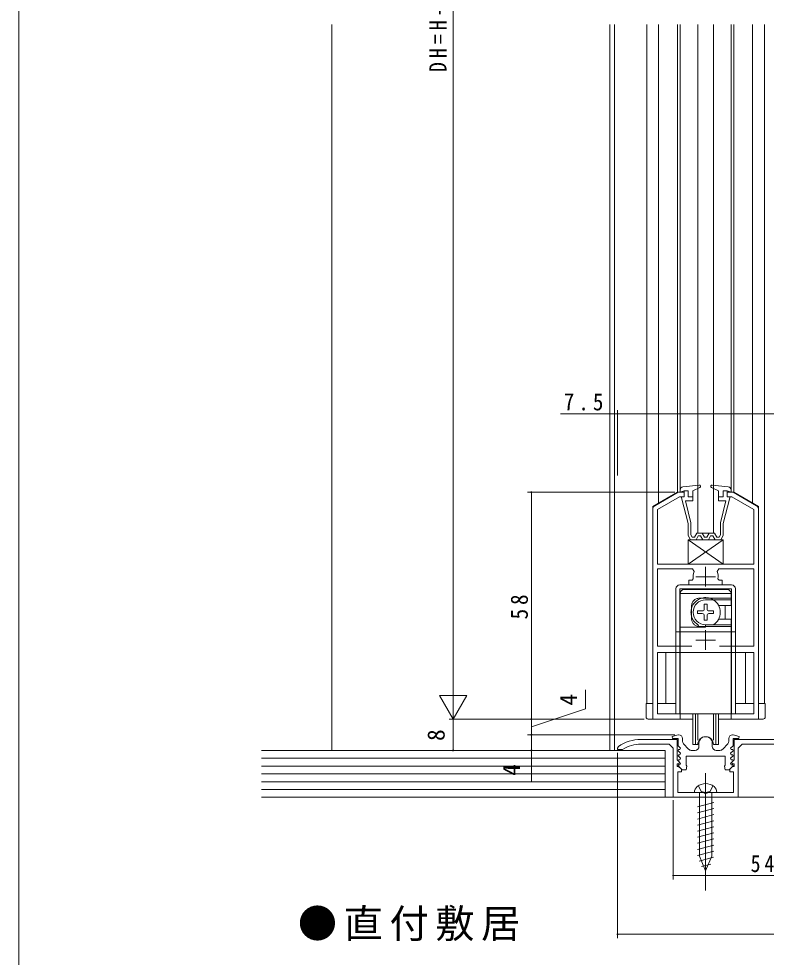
# Model space of a CAD drawing. Units: millimetres, scale not verified. Extents: x -497 to 493, y -796 to 797.
# Drawn here: x -497 to -306.1, y -624.4 to -384.6 of the extents above; entities that cross this region are included whole.
import ezdxf
from ezdxf.enums import TextEntityAlignment as Align

# ---------------------------------------------------------------- set-up
doc = ezdxf.new("R2010")
doc.units = ezdxf.units.MM
doc.header["$LTSCALE"] = 4
doc.linetypes.add('USER1', pattern=[13, 10, -1, 1, -1])
doc.linetypes.add('USER3', pattern=[4, 3, -1])
doc.layers.add('0-1_USER1', color=7, linetype='Continuous')
for name, color, linetype, lineweight in [('0-2_YKK_ZWAK', 7, 'Continuous', 18), ('0-3_YKK_D', 6, 'Continuous', 18), ('0-4_YKK_11', 7, 'Continuous', 18), ('0-5_YKK_12', 2, 'Continuous', 18), ('0-7_YSS_K', 3, 'Continuous', 18), ('0-8_YKK_13', 4, 'Continuous', 18)]:
    doc.layers.add(name, color=color, linetype=linetype, lineweight=lineweight)
doc.styles.add('ＭＳ ゴシック', font='')
doc.styles.get('ＭＳ ゴシック').set_extended_font_data('MS Gothic')

msp = doc.modelspace()

# ---------------------------------------------------------------- linework, layer by layer
at = {"layer": '0-2_YKK_ZWAK'}
msp.add_line((-497, -796.5), (-497, 763.5), dxfattribs=at)
at = {"layer": '0-3_YKK_D'}
for p, q in [((-386.1, -213.562), (-386.1, -556.562)), ((-344.1, -485.562), (-358.667, -485.562)), ((-344.1, -501.316), (-344.1, -484.562)), ((-336.6, -485.562), (-344.1, -485.562)), ((-336.6, -501.316), (-336.6, -484.562)), ((-336.6, -501.316), (-336.6, -484.562)), ((-268.6, -485.562), (-336.6, -485.562)), ((-329.466, -505.562), (-367.1, -505.562)), ((-366.1, -505.562), (-366.1, -563.562)), ((-386.1, -563.562), (-386.1, -551.438)), ((-352.297, -560.944), (-352.297, -556.078)), ((-382.6, -557.5), (-389.6, -557.5)), ((-386.1, -563.562), (-389.6, -557.5)), ((-386.1, -563.562), (-382.6, -557.5)), ((-366.1, -565.562), (-352.297, -560.944)), ((-349.1, -563.562), (-387.1, -563.562)), ((-349.1, -563.562), (-387.1, -563.562)), ((-386.1, -563.562), (-386.1, -571.562)), ((-337.3, -563.562), (-367.1, -563.562)), ((-349.1, -563.562), (-367.1, -563.562)), ((-366.1, -563.562), (-366.1, -567.562)), ((-329.5, -567.562), (-367.1, -567.562)), ((-329.5, -567.562), (-367.1, -567.562)), ((-366.1, -567.562), (-366.1, -571.562)), ((-349.1, -571.562), (-387.1, -571.562)), ((-349.1, -571.562), (-367.1, -571.562)), ((-366.1, -571.562), (-366.1, -579.662)), ((-344.1, -572.162), (-344.1, -619.562)), ((-329.9, -584.262), (-329.9, -604.562)), ((-329.9, -603.562), (-275.3, -603.562)), ((-344.1, -618.562), (-261.1, -618.562))]:
    msp.add_line(p, q, dxfattribs=at)
for centre, start, end in [((-344.1, -485.562), 0, 180), ((-344.1, -485.562), 180, 0), ((-336.6, -485.562), 0, 180), ((-336.6, -485.562), 0, 180), ((-336.6, -485.562), 180, 0), ((-336.6, -485.562), 180, 0), ((-366.1, -505.562), 90, 270), ((-366.1, -505.562), 270, 90), ((-366.1, -563.562), 90, 270), ((-366.1, -563.562), 90, 270), ((-366.1, -563.562), 270, 90), ((-366.1, -563.562), 270, 90), ((-366.1, -567.562), 90, 270), ((-366.1, -567.562), 90, 270), ((-366.1, -567.562), 270, 90), ((-366.1, -567.562), 270, 90), ((-386.1, -571.562), 90, 270), ((-386.1, -571.562), 270, 90), ((-366.1, -571.562), 90, 270), ((-366.1, -571.562), 270, 90), ((-329.9, -603.562), 0, 180), ((-329.9, -603.562), 180, 0), ((-344.1, -618.562), 0, 180), ((-344.1, -618.562), 180, 0)]:
    msp.add_arc(centre, 0.106, start, end, dxfattribs=at)
at = {"layer": '0-4_YKK_11', "lineweight": 9}
for p, q in [((-328.6, -505.562), (-334.6, -509.026)), ((-327.1, -505.562), (-328.6, -505.562)), ((-327.1, -506.762), (-327.1, -505.562)), ((-316.1, -505.562), (-316.1, -506.762)), ((-314.6, -505.562), (-316.1, -505.562)), ((-308.6, -509.026), (-314.6, -505.562)), ((-333.9, -510.008), (-328.278, -506.762)), ((-328.278, -506.762), (-327.1, -506.762)), ((-316.1, -506.762), (-314.922, -506.762)), ((-314.922, -506.762), (-309.3, -510.008)), ((-335.1, -509.892), (-335.1, -563.562)), ((-333.9, -523.962), (-333.9, -510.008)), ((-309.3, -510.008), (-309.3, -523.962)), ((-308.1, -563.562), (-308.1, -509.892)), ((-309.3, -523.962), (-333.9, -523.962)), ((-333.9, -525.162), (-324.982, -525.162)), ((-333.9, -544.962), (-333.9, -525.162)), ((-324.982, -525.162), (-324.525, -525.865)), ((-318.675, -525.865), (-318.218, -525.162)), ((-318.218, -525.162), (-309.3, -525.162)), ((-309.3, -525.162), (-309.3, -544.962)), ((-324.753, -527.711), (-325.048, -528.062)), ((-318.152, -528.062), (-318.447, -527.711)), ((-325.85, -528.062), (-325.85, -529.262)), ((-325.048, -528.062), (-325.85, -528.062)), ((-325.85, -529.262), (-323.15, -529.262)), ((-320.05, -529.262), (-317.35, -529.262)), ((-317.35, -528.062), (-318.152, -528.062)), ((-317.35, -529.262), (-317.35, -528.062)), ((-325.133, -544.962), (-333.9, -544.962)), ((-325.133, -544.962), (-333.9, -544.962)), ((-333.9, -546.562), (-309.3, -546.562)), ((-333.9, -562.262), (-333.9, -546.562)), ((-309.3, -544.962), (-318.067, -544.962)), ((-309.3, -546.562), (-309.3, -562.262)), ((-335.1, -563.562), (-328.1, -563.562)), ((-328.1, -562.262), (-333.9, -562.262)), ((-328.1, -563.562), (-328.1, -562.262)), ((-315.1, -562.262), (-315.1, -563.562)), ((-309.3, -562.262), (-315.1, -562.262)), ((-315.1, -563.562), (-308.1, -563.562)), ((-330.133, -568.054), (-328.6, -567.562)), ((-330.053, -568.562), (-330.133, -568.054)), ((-328.6, -567.562), (-328.5, -567.562)), ((-314.7, -567.562), (-314.6, -567.562)), ((-314.6, -567.562), (-313.067, -568.054)), ((-313.067, -568.054), (-313.147, -568.562)), ((-343.889, -570.609), (-344.1, -571.016)), ((-328.9, -568.762), (-338.1, -568.762)), ((-338.1, -569.962), (-330.9, -569.962)), ((-330.9, -569.962), (-329.9, -570.962)), ((-328.6, -568.562), (-330.053, -568.562)), ((-328.9, -573.962), (-328.9, -568.762)), ((-328.6, -570.363), (-328.6, -568.562)), ((-327.989, -570.974), (-328.6, -570.363)), ((-327.5, -568.562), (-327.5, -569.178)), ((-327.243, -569.847), (-325.998, -571.231)), ((-323.3, -570.562), (-323.3, -569.762)), ((-319.9, -569.762), (-319.9, -570.562)), ((-317.202, -571.231), (-315.957, -569.847)), ((-315.7, -569.178), (-315.7, -568.562)), ((-314.6, -570.363), (-315.211, -570.974)), ((-314.6, -568.562), (-314.6, -570.363)), ((-313.147, -568.562), (-314.6, -568.562)), ((-314.3, -568.762), (-314.3, -573.962)), ((-290.9, -568.762), (-314.3, -568.762)), ((-313.3, -570.962), (-312.3, -569.962)), ((-312.3, -569.962), (-292.9, -569.962)), ((-344.1, -571.016), (-344.1, -571.362)), ((-344.1, -571.362), (-342.95, -571.362)), ((-342.95, -571.362), (-342.79, -571.316)), ((-329.9, -570.962), (-329.9, -583.562)), ((-328.626, -571.637), (-328.512, -571.362)), ((-327.989, -572.274), (-328.626, -571.637)), ((-328.626, -572.937), (-328.512, -572.662)), ((-327.989, -573.574), (-328.626, -572.937)), ((-328.512, -571.362), (-328.149, -571.362)), ((-328.512, -572.662), (-328.149, -572.662)), ((-328.149, -571.362), (-327.989, -570.974)), ((-328.149, -572.662), (-327.989, -572.274)), ((-326.6, -573.062), (-326.6, -575.321)), ((-316.6, -573.062), (-326.6, -573.062)), ((-325.255, -571.562), (-324.3, -571.562)), ((-318.9, -571.562), (-317.945, -571.562)), ((-316.6, -575.321), (-316.6, -573.062)), ((-315.211, -570.974), (-315.051, -571.362)), ((-314.574, -571.637), (-315.211, -572.274)), ((-315.211, -572.274), (-315.051, -572.662)), ((-314.574, -572.937), (-315.211, -573.574)), ((-315.051, -571.362), (-314.688, -571.362)), ((-315.051, -572.662), (-314.688, -572.662)), ((-314.688, -571.362), (-314.574, -571.637)), ((-314.688, -572.662), (-314.574, -572.937)), ((-313.3, -583.562), (-313.3, -570.962)), ((-328.266, -574.596), (-328.9, -573.962)), ((-328.9, -574.962), (-328.417, -574.962)), ((-328.9, -575.662), (-328.9, -574.962)), ((-328.5, -575.662), (-328.9, -575.662)), ((-328.626, -574.237), (-328.512, -573.962)), ((-327.989, -574.874), (-328.626, -574.237)), ((-328.626, -575.536), (-328.512, -575.262)), ((-327.6, -576.562), (-328.626, -575.536)), ((-328.512, -573.962), (-328.149, -573.962)), ((-328.512, -575.262), (-328.149, -575.262)), ((-327.8, -576.362), (-328.5, -575.662)), ((-328.417, -574.962), (-328.266, -574.596)), ((-328.149, -573.962), (-327.989, -573.574)), ((-328.149, -575.262), (-327.989, -574.874)), ((-326.6, -575.321), (-326.412, -575.599)), ((-326.412, -575.599), (-326.6, -576.562)), ((-316.787, -575.599), (-316.6, -575.321)), ((-316.6, -576.562), (-316.787, -575.599)), ((-314.574, -575.536), (-315.6, -576.562)), ((-314.7, -575.662), (-315.4, -576.362)), ((-315.211, -573.574), (-315.051, -573.962)), ((-314.574, -574.237), (-315.211, -574.874)), ((-315.211, -574.874), (-315.051, -575.262)), ((-315.051, -573.962), (-314.688, -573.962)), ((-315.051, -575.262), (-314.688, -575.262)), ((-314.3, -573.962), (-314.934, -574.596)), ((-314.934, -574.596), (-314.783, -574.962)), ((-314.783, -574.962), (-314.3, -574.962)), ((-314.3, -575.662), (-314.7, -575.662)), ((-314.688, -573.962), (-314.574, -574.237)), ((-314.688, -575.262), (-314.574, -575.536)), ((-314.3, -574.962), (-314.3, -575.662)), ((-328.7, -577.062), (-327.8, -577.062)), ((-328.7, -582.362), (-328.7, -577.062)), ((-327.8, -577.062), (-327.8, -576.362)), ((-326.6, -576.562), (-327.6, -576.562)), ((-315.6, -576.562), (-316.6, -576.562)), ((-315.4, -576.362), (-315.4, -577.062)), ((-315.4, -577.062), (-314.5, -577.062)), ((-314.5, -577.062), (-314.5, -582.362)), ((-322.058, -582.362), (-328.7, -582.362)), ((-321.875, -582.482), (-322.058, -582.362)), ((-321.325, -582.482), (-321.875, -582.482)), ((-321.142, -582.362), (-321.325, -582.482)), ((-314.5, -582.362), (-321.142, -582.362)), ((-329.9, -583.562), (-313.3, -583.562))]:
    msp.add_line(p, q, dxfattribs=at)
at = {"layer": '0-4_YKK_11', "color": 2}
for p, q in [((-321.6, -524.662), (-321.6, -529.662)), ((-324.1, -527.162), (-319.1, -527.162)), ((-321.6, -540.862), (-321.6, -545.862)), ((-324.1, -543.362), (-319.1, -543.362))]:
    msp.add_line(p, q, dxfattribs=at)
at = {"layer": '0-4_YKK_11', "lineweight": 9}
for centre, radius, start, end in [((-334.1, -509.892), 1, 119.99998, 180), ((-309.1, -509.892), 1, 360, 60.00002), ((-321.6, -527.162), 3.2, 156.08344, 189.87099), ((-321.6, -527.162), 3.2, 350.12904, 23.91659), ((-328.5, -568.562), 1, 0.00001, 89.99999), ((-321.6, -569.762), 1.7, 359.99999, 180.00001), ((-314.7, -568.562), 1, 90.00001, 179.99999), ((-338.1, -578.762), 10, 90, 125.37654), ((-338.1, -578.762), 8.8, 89.99999, 122.20423), ((-326.5, -569.178), 1, 180.00001, 221.98721), ((-324.3, -570.562), 1, 270.00001, 359.99999), ((-318.9, -570.562), 1, 180.00001, 269.99999), ((-316.7, -569.178), 1, 318.01279, 359.99999), ((-325.255, -570.562), 1, 221.98723, 270.00001), ((-317.945, -570.562), 1, 269.99999, 318.01277)]:
    msp.add_arc(centre, radius, start, end, dxfattribs=at)
at = {"layer": '0-5_YKK_12'}
for p, q in [((-346.1, -571.562), (-346.1, -386.062)), ((-344.9, -571.562), (-344.9, -386.062)), ((-336.6, -559.562), (-336.6, -386.062)), ((-333.597, -508.333), (-333.597, -386.062)), ((-328.797, -505.562), (-328.797, -386.062)), ((-328.1, -505.562), (-328.1, -386.062)), ((-315.1, -505.562), (-315.1, -386.062)), ((-314.403, -505.562), (-314.403, -386.062)), ((-309.603, -508.333), (-309.603, -386.062)), ((-306.6, -559.562), (-306.6, -386.062)), ((-328.797, -505.562), (-335.1, -509.201)), ((-327.1, -505.562), (-328.797, -505.562)), ((-314.403, -505.562), (-316.1, -505.562)), ((-314.403, -505.562), (-308.1, -509.201)), ((-335.1, -509.201), (-335.1, -559.562)), ((-308.1, -559.562), (-308.1, -509.201)), ((-331.8, -559.562), (-331.8, -546.562)), ((-311.4, -546.562), (-331.8, -546.562)), ((-311.4, -546.562), (-311.4, -559.562)), ((-335.1, -559.562), (-336.6, -559.562)), ((-329.2, -559.562), (-333.9, -559.562)), ((-309.3, -559.562), (-314, -559.562)), ((-306.6, -559.562), (-308.1, -559.562))]:
    msp.add_line(p, q, dxfattribs=at)
at = {"layer": '0-7_YSS_K'}
for p, q in [((-417.1, -571.562), (-417.1, -386.062)), ((-331.9, -573.562), (-434.997, -573.562)), ((-331.9, -575.562), (-434.997, -575.562)), ((-331.9, -577.562), (-434.997, -577.562)), ((-434.997, -579.562), (-331.9, -579.562)), ((-434.997, -581.562), (-331.9, -581.562))]:
    msp.add_line(p, q, dxfattribs=at)
at = {"layer": '0-7_YSS_K', "color": 7, "lineweight": 9}
for p, q in [((-434.997, -571.562), (-331.9, -571.562)), ((-331.9, -583.562), (-331.9, -571.562)), ((-175.69, -583.562), (-434.997, -583.562))]:
    msp.add_line(p, q, dxfattribs=at)
at = {"layer": '0-8_YKK_13'}
for p, q in [((-323.6, -516.062), (-323.6, -386.062)), ((-319.6, -516.062), (-319.6, -386.062)), ((-328.1, -504.984), (-328.1, -505.562)), ((-327.1, -505.262), (-328.1, -505.562)), ((-323.231, -503.764), (-327.381, -504.189)), ((-327.1, -505.262), (-326.1, -505.262)), ((-327.1, -506.762), (-327.1, -505.262)), ((-326.1, -506.762), (-326.1, -505.262)), ((-323.064, -504.33), (-324.9, -505.262)), ((-320.28, -503.954), (-320.109, -503.783)), ((-320.136, -504.33), (-318.3, -505.262)), ((-319.969, -503.764), (-315.819, -504.189)), ((-318.3, -507.762), (-318.3, -505.262)), ((-317.1, -506.762), (-317.1, -505.262)), ((-316.1, -505.262), (-315.1, -505.562)), ((-315.1, -504.984), (-315.1, -505.562)), ((-327.794, -507.012), (-326.1, -513.562)), ((-327.6, -506.762), (-327.1, -506.762)), ((-326.775, -507.762), (-325.4, -513.438)), ((-326.1, -506.762), (-324.9, -506.762)), ((-317.1, -506.762), (-318.3, -506.762)), ((-316.425, -507.762), (-318.3, -507.762)), ((-316.425, -507.762), (-317.8, -513.438)), ((-317.149, -506.762), (-317.1, -506.714)), ((-315.406, -507.012), (-317.1, -513.562)), ((-326.1, -516.657), (-326.1, -513.562)), ((-325.4, -516.467), (-325.4, -513.427)), ((-317.8, -516.467), (-317.8, -513.438)), ((-317.1, -516.657), (-317.1, -513.562)), ((-326.1, -516.657), (-325.45, -517.762)), ((-326.1, -523.962), (-317.1, -517.762)), ((-326.1, -517.762), (-317.1, -523.962)), ((-326.1, -517.762), (-326.1, -523.962)), ((-317.1, -517.762), (-326.1, -517.762)), ((-325.45, -517.762), (-324.05, -517.762)), ((-325.05, -517.062), (-325.4, -516.467)), ((-325.05, -517.062), (-324.454, -517.062)), ((-323.877, -516.062), (-324.454, -517.062)), ((-323.473, -516.762), (-324.05, -517.762)), ((-323.877, -516.062), (-322.473, -516.062)), ((-319.6, -516.062), (-323.6, -516.062)), ((-323.473, -516.762), (-322.877, -516.762)), ((-322.3, -517.762), (-322.877, -516.762)), ((-322.473, -516.062), (-321.896, -517.062)), ((-322.3, -517.762), (-320.9, -517.762)), ((-321.896, -517.062), (-321.304, -517.062)), ((-320.727, -516.062), (-321.304, -517.062)), ((-320.9, -517.762), (-320.323, -516.762)), ((-320.727, -516.062), (-319.323, -516.062)), ((-320.323, -516.762), (-319.727, -516.762)), ((-319.727, -516.762), (-319.15, -517.762)), ((-319.323, -516.062), (-318.746, -517.062)), ((-319.15, -517.762), (-317.75, -517.762)), ((-318.746, -517.062), (-318.15, -517.062)), ((-318.15, -517.062), (-317.8, -516.467)), ((-317.1, -516.657), (-317.75, -517.762)), ((-317.1, -523.962), (-317.1, -517.762)), ((-326.1, -523.962), (-317.1, -523.962)), ((-315, -529.262), (-328.2, -529.262)), ((-329.2, -562.262), (-329.2, -530.262)), ((-328.2, -562.262), (-328.2, -530.262)), ((-315, -530.262), (-328.2, -530.262)), ((-315.1, -531.462), (-328.1, -531.462)), ((-328.1, -562.262), (-328.1, -531.462)), ((-327.1, -530.462), (-316.1, -530.462)), ((-315.1, -531.462), (-315.1, -534.512)), ((-315, -562.262), (-315, -530.262)), ((-314, -562.262), (-314, -530.262)), ((-328.2, -533.162), (-328.1, -533.262)), ((-328.1, -534.676), (-328.2, -534.576)), ((-321.95, -534.212), (-321.95, -535.412)), ((-321.95, -534.212), (-321.25, -534.212)), ((-315.1, -533.062), (-321.6, -533.062)), ((-321.25, -534.212), (-321.25, -535.412)), ((-315.1, -534.512), (-318.283, -534.512)), ((-316.6, -534.762), (-316.6, -537.762)), ((-315.1, -532.861), (-315, -532.762)), ((-315, -533.162), (-315.1, -533.262)), ((-323.65, -535.912), (-322.45, -535.912)), ((-323.65, -535.912), (-323.65, -536.612)), ((-323.65, -536.612), (-322.45, -536.612)), ((-321.95, -537.112), (-321.95, -538.312)), ((-321.25, -537.112), (-321.25, -538.312)), ((-320.75, -535.912), (-319.55, -535.912)), ((-320.75, -536.612), (-319.55, -536.612)), ((-319.55, -535.912), (-319.55, -536.612)), ((-328.1, -537.848), (-328.2, -537.948)), ((-328.2, -539.362), (-328.1, -539.262)), ((-321.95, -538.312), (-321.25, -538.312)), ((-321.6, -539.462), (-321.6, -540.062)), ((-315.1, -539.462), (-321.6, -539.462)), ((-315.1, -538.012), (-318.283, -538.012)), ((-315.1, -538.012), (-315.1, -562.262)), ((-315, -539.362), (-315.1, -539.262)), ((-315.1, -539.663), (-315, -539.762)), ((-328.2, -541.262), (-329.2, -541.262)), ((-321.6, -540.062), (-328.1, -540.062)), ((-315.1, -541.262), (-328.1, -541.262)), ((-314, -541.262), (-315, -541.262)), ((-328.2, -553.262), (-328.1, -553.362)), ((-315, -553.262), (-315.1, -553.362)), ((-335.1, -559.562), (-336.8, -559.562)), ((-336.8, -559.562), (-336.8, -563.062)), ((-329.2, -559.562), (-333.9, -559.562)), ((-328.1, -561.162), (-328.2, -561.262)), ((-315.1, -561.162), (-315, -561.262)), ((-309.3, -559.562), (-314, -559.562)), ((-306.4, -559.562), (-308.1, -559.562)), ((-306.4, -559.562), (-306.4, -563.062)), ((-324.85, -563.562), (-336.3, -563.562)), ((-328.2, -562.262), (-329.2, -562.262)), ((-315.1, -562.262), (-328.1, -562.262)), ((-324.85, -562.262), (-324.85, -570.062)), ((-324.2, -562.262), (-324.2, -570.062)), ((-323.577, -562.262), (-323.577, -568.939)), ((-319.622, -562.262), (-319.622, -568.939)), ((-319, -562.262), (-319, -570.062)), ((-318.35, -562.262), (-318.35, -570.062)), ((-306.9, -563.562), (-318.35, -563.562)), ((-315, -562.262), (-314, -562.262)), ((-324.85, -570.062), (-323.6, -570.062)), ((-319.6, -570.062), (-318.35, -570.062)), ((-318.75, -582.362), (-324.45, -582.362)), ((-323.15, -582.362), (-323.15, -598.62)), ((-320.05, -598.62), (-320.05, -582.362)), ((-323.7, -586.002), (-319.5, -584.877)), ((-323.7, -587.555), (-319.5, -586.43)), ((-323.7, -589.108), (-319.5, -587.983)), ((-323.7, -590.661), (-319.5, -589.536)), ((-323.7, -592.214), (-319.5, -591.089)), ((-323.7, -593.767), (-319.5, -592.642)), ((-323.7, -595.32), (-319.5, -594.194)), ((-323.7, -596.873), (-319.5, -595.747)), ((-323.7, -598.426), (-319.5, -597.3)), ((-323.234, -599.854), (-319.558, -598.869)), ((-321.6, -602.362), (-323.15, -598.62)), ((-321.6, -602.362), (-320.05, -598.62)), ((-322.655, -601.252), (-320.281, -600.615))]:
    msp.add_line(p, q, dxfattribs=at)
at = {"layer": '0-8_YKK_13', "linetype": 'USER3'}
for p, q in [((-325.2, -534.662), (-325.2, -537.862)), ((-315.1, -532.662), (-323.2, -532.662)), ((-315.1, -539.862), (-323.2, -539.862)), ((-323.45, -580.61), (-322.715, -582.084)), ((-321.6, -582.362), (-322.715, -582.084)), ((-321.6, -582.362), (-320.485, -582.084)), ((-319.75, -580.61), (-320.485, -582.084))]:
    msp.add_line(p, q, dxfattribs=at)
at = {"layer": '0-8_YKK_13', "linetype": 'USER1'}
msp.add_line((-321.6, -577.362), (-321.6, -607.362), dxfattribs=at)
at = {"layer": '0-8_YKK_13'}
for points in [[(-326.775, -507.762), (-324.9, -507.762), (-324.9, -505.262)], [(-315.6, -506.762), (-316.1, -506.762), (-316.1, -505.262), (-317.1, -505.262)]]:
    msp.add_lwpolyline(points, dxfattribs=at)
for centre, radius, start, end in [((-327.3, -504.984), 0.8, 95.84448, 180), ((-323.2, -504.062), 0.3, 296.92833, 95.84448), ((-320, -504.062), 0.3, 84.15552, 243.07167), ((-315.9, -504.984), 0.8, 0, 84.15552), ((-327.6, -506.962), 0.2, 90, 200.08231), ((-315.6, -506.962), 0.2, 339.91769, 90), ((-328.2, -530.262), 1, 90, 180), ((-315, -530.262), 1, 0, 90), ((-327.1, -531.462), 1, 90, 180), ((-316.1, -531.462), 1, 0, 90), ((-321.6, -536.262), 3.2, 90, 270), ((-321.6, -536.262), 3.75, 301.42391, 58.57609), ((-315.6, -534.762), 1, 165.52249, 180), ((-322.45, -535.412), 0.5, 270, 0), ((-322.45, -537.112), 0.5, 0, 90), ((-320.75, -535.412), 0.5, 180, 270), ((-320.75, -537.112), 0.5, 90, 180), ((-315.6, -537.762), 1, 180, 194.47751), ((-336.3, -563.062), 0.5, 180, 270), ((-306.9, -563.062), 0.5, 270, 0), ((-321.6, -570.062), 2, 0, 180), ((-321.6, -583.462), 3.4, 50.65667, 129.34333), ((-322.551, -582.302), 1.9, 129.34333, 181.81089), ((-320.649, -582.302), 1.9, 358.18911, 50.65667)]:
    msp.add_arc(centre, radius, start, end, dxfattribs=at)
at = {"layer": '0-8_YKK_13', "linetype": 'USER3'}
for centre, radius, start, end in [((-321.6, -536.262), 3.75, 58.57609, 301.42391), ((-323.2, -534.662), 2, 90, 180), ((-323.2, -537.862), 2, 180, 270)]:
    msp.add_arc(centre, radius, start, end, dxfattribs=at)

# ---------------------------------------------------------------- texts
at = {"layer": '0-1_USER1', "insert": (-425.731, -620.313), "char_height": 7.331, "attachment_point": 7, "style": 'ＭＳ ゴシック'}
msp.add_mtext('\\T1.17;●直付敷居', dxfattribs=at)
at = {"layer": '0-3_YKK_D', "color": 7, "style": 'ＭＳ ゴシック'}
for s, p in [('4', (-353.13, -560.111)), ('8', (-386.933, -569.162)), ('4', (-367.7, -578.062))]:
    msp.add_text(s, height=4.399, rotation=90, dxfattribs=at).set_placement(p, align=Align.BOTTOM_LEFT)
at = {"layer": '0-3_YKK_D', "color": 7, "char_height": 4.399, "attachment_point": 7, "rotation": 90, "style": 'ＭＳ ゴシック'}
for s, insert in [('\\T1.4;\\W0.85;DH=H-43', (-387.7, -398.182)), ('\\T1.37;\\W0.9;58', (-366.933, -538.082))]:
    msp.add_mtext(s, dxfattribs=dict(at, insert=insert))
at = {"layer": '0-3_YKK_D', "color": 7, "char_height": 4.399, "attachment_point": 7, "style": 'ＭＳ ゴシック'}
for s, insert in [('\\T1.38;\\W0.9;7.5', (-357.833, -484.729)), ('\\T1.39;\\W0.85;54.6', (-310.12, -602.729))]:
    msp.add_mtext(s, dxfattribs=dict(at, insert=insert))

doc.saveas('drawing.dxf')
